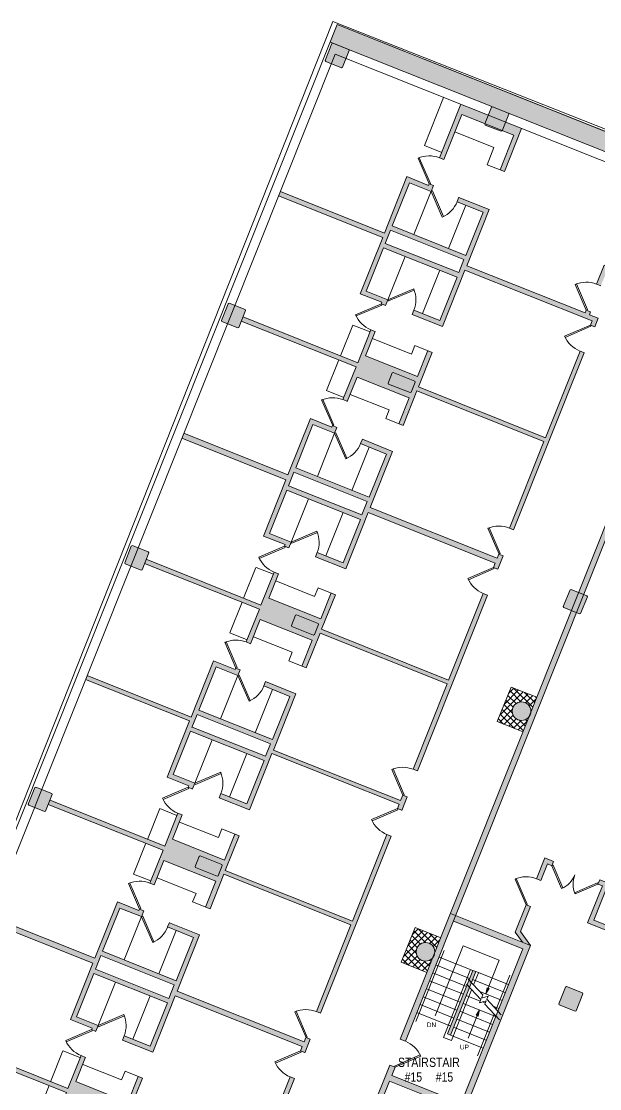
# Model space of a CAD drawing. Header units: inches. Extents: x -13 to 4331, y -638 to 2885.
# Drawn here: x 736 to 1480, y 1511 to 2885 of the extents above; entities that cross this region are included whole.
import ezdxf

# ---------------------------------------------------------------- set-up
doc = ezdxf.new("R2010")
doc.units = ezdxf.units.IN
doc.header["$MEASUREMENT"] = 0
for name, color, linetype, lineweight in [('A-CASE', 7, 'Continuous', 9), ('A-DETL-THIN', 151, 'Continuous', 9), ('A-DOOR', 31, 'Continuous', 13), ('A-FLOR-STRS', 7, 'Continuous', 9), ('A-WALL', 113, 'Continuous', 9), ('A-WALL-PATT', 111, 'Continuous', 13), ('A-WALL-PRHT', 7, 'Continuous', 9), ('Chevy Chase Pavilion_3rd Floor Base_dwg', 8, 'Continuous', 9), ('NIC', 7, 'Continuous', 9), ('S-COLS', 52, 'Continuous', 13), ('TEXT', 7, 'Continuous', 9), ('TEXT - RCP', 7, 'Continuous', 9)]:
    doc.layers.add(name, color=color, linetype=linetype, lineweight=lineweight)
doc.styles.add('Arial', font='arial.ttf', dxfattribs={"height": 6})
doc.styles.add('Arial_1', font='arial.ttf', dxfattribs={"width": 0.8, "height": 12})
pattern_1 = [(45, (974.849, 1029.694), (-4.24264, 4.24264), []), (135, (974.849, 1029.694), (-4.24264, -4.24264), [])]

# ---------------------------------------------------------------- blocks, each defined once
blk = doc.blocks.new('Chevy Chase Pavilion_3rd Floor Base_dwg__U3-5518006-FIRST FLOOR POWER _ SIGNAL')
at = {"layer": 'A-DOOR', "color": 7, "lineweight": 9, "flags": 128}
blk.add_lwpolyline([(0, 0), (25.5, 25.5), (26.1, 24.8), (26.7, 24.2), (1.2, -1.2)], close=True, dxfattribs=at)
at = {"layer": 'A-DOOR', "color": 7, "lineweight": 9}
blk.add_arc((0, 0), 36, 0, 45, dxfattribs=at)
blk = doc.blocks.new('Chevy Chase Pavilion_3rd Floor Base_dwg__U3-5518005-FIRST FLOOR POWER _ SIGNAL')
at = {"layer": 'A-DOOR', "color": 7, "lineweight": 9, "flags": 128}
blk.add_lwpolyline([(0, 0), (25.5, 25.5), (26.1, 24.8), (26.7, 24.2), (1.2, -1.2)], close=True, dxfattribs=at)
at = {"layer": 'A-DOOR', "color": 7, "lineweight": 9}
blk.add_arc((0, 0), 36, 0, 45, dxfattribs=at)
blk = doc.blocks.new('Chevy Chase Pavilion_3rd Floor Base_dwg__U5-5518008-FIRST FLOOR POWER _ SIGNAL')
at = {"layer": 'A-DOOR', "color": 7, "lineweight": 9, "flags": 128}
blk.add_lwpolyline([(0, 0), (25.5, -25.5), (26.1, -24.8), (26.7, -24.2), (1.2, 1.2)], close=True, dxfattribs=at)
at = {"layer": 'A-DOOR', "color": 7, "lineweight": 9}
blk.add_arc((0, 0), 36, 315, 0, dxfattribs=at)
blk = doc.blocks.new('Chevy Chase Pavilion_3rd Floor Base_dwg_cut-5518010-FIRST FLOOR POWER _ SIGNAL')
at = {"layer": 'A-FLOR-STRS', "flags": 128}
blk.add_lwpolyline([(-1, 0), (-0.125, 0), (-0.0625, -0.125), (0.0625, 0.125), (0.125, 0), (1, 0)], dxfattribs=at)
blk = doc.blocks.new('Chevy Chase Pavilion_3rd Floor Base_dwg__U12-5518020-FIRST FLOOR POWER _ SIGNAL')
at = {"layer": 'A-DOOR', "color": 7, "lineweight": 9, "flags": 128}
blk.add_lwpolyline([(0, 0), (22.6, -22.6), (23.2, -22), (23.8, -21.4), (1.2, 1.2)], close=True, dxfattribs=at)
at = {"layer": 'A-DOOR', "color": 7, "lineweight": 9}
blk.add_arc((0, 0), 32, 315, 0, dxfattribs=at)
blk = doc.blocks.new('Chevy Chase Pavilion_3rd Floor Base_dwg__U12-5518021-FIRST FLOOR POWER _ SIGNAL')
at = {"layer": 'A-DOOR', "color": 7, "lineweight": 9, "flags": 128}
blk.add_lwpolyline([(0, 0), (22.6, -22.6), (23.2, -22), (23.8, -21.4), (1.2, 1.2)], close=True, dxfattribs=at)
at = {"layer": 'A-DOOR', "color": 7, "lineweight": 9}
blk.add_arc((0, 0), 32, 315, 0, dxfattribs=at)
blk = doc.blocks.new('Chevy Chase Pavilion_3rd Floor Base_dwg__U5-5518022-FIRST FLOOR POWER _ SIGNAL')
at = {"layer": 'A-DOOR', "color": 7, "lineweight": 9, "flags": 128}
blk.add_lwpolyline([(0, 0), (25.5, -25.5), (26.1, -24.8), (26.7, -24.2), (1.2, 1.2)], close=True, dxfattribs=at)
at = {"layer": 'A-DOOR', "color": 7, "lineweight": 9}
blk.add_arc((0, 0), 36, 315, 0, dxfattribs=at)
blk = doc.blocks.new('Chevy Chase Pavilion_3rd Floor Base_dwg-5020009-FIRST FLOOR POWER _ SIGNAL')
at = {"layer": 'A-FLOR-STRS'}
for points in [[(1333.3, 1632.9), (1335, 1640.8), (1337.5, 1639.8)], [(1323.4, 1604.5), (1320.9, 1605.5), (1325.1, 1612.4), (1324.3, 1608.5)]]:
    blk.add_hatch(color=256, dxfattribs=at).paths.add_polyline_path(points, flags=0)
at = {"layer": 'A-WALL-PATT', "lineweight": 9}
for points in [[(1829.7, 2581), (1838.7, 2603.4), (1142, 2881.3), (1133, 2858.8), (1149.2, 2852.4), (1157.2, 2849.2), (1157.2, 2849.2), (1354.5, 2770.5), (1362.5, 2767.3), (1362.5, 2767.3), (1648.9, 2653.1), (1663.5, 2647.3), (1663.5, 2647.2), (1804.2, 2591.2), (1823.2, 2583.6), (1823.3, 2583.5), (1827.7, 2581.8)], [(1147.9, 2825.8), (1149.2, 2826.4), (1157.7, 2847.9), (1157.2, 2849.2), (1136.7, 2857.3), (1135.4, 2856.8), (1126.9, 2835.2), (1127.4, 2833.9), (1146.5, 2826.4)], [(1279.4, 2707.5), (1302.5, 2765.4), (1332.2, 2753.5), (1336.7, 2764.7), (1301.4, 2778.7), (1273.8, 2709.7)], [(1353.2, 2743.9), (1354.5, 2744.5), (1363, 2766), (1362.5, 2767.3), (1342, 2775.4), (1340.7, 2774.9), (1332.2, 2753.3), (1332.7, 2752), (1351.8, 2744.5)], [(1357.3, 2692), (1379.4, 2747.6), (1359, 2755.8), (1354.5, 2744.6), (1369.4, 2738.7), (1351.7, 2694.2)], [(1589.2, 2523.6), (1591.4, 2529.1), (1485.7, 2571.3), (1475.9, 2547.1), (1481.4, 2544.9), (1489, 2563.5), (1584.3, 2525.5)], [(1014.4, 2490.9), (1015.7, 2491.4), (1024.2, 2513), (1023.7, 2514.3), (1003.2, 2522.4), (1001.9, 2521.8), (993.4, 2500.3), (993.9, 2499), (1013, 2491.4)], [(1236.2, 2407.3), (1237.5, 2407.9), (1242.7, 2420.9), (1242.1, 2422.2), (1214.2, 2433.3), (1212.9, 2432.7), (1207.8, 2419.7), (1208.3, 2418.4), (1235.8, 2407.5)], [(1459.4, 2147.4), (1516.5, 2290.6), (1509.9, 2293.3), (1452.8, 2150), (1455.4, 2148.9)], [(889.9, 2178.8), (891.2, 2179.3), (899.8, 2200.9), (899.2, 2202.2), (878.7, 2210.3), (877.4, 2209.7), (868.9, 2188.2), (869.5, 2186.9), (888.5, 2179.3)], [(1454.1, 2122.4), (1455.4, 2122.9), (1464, 2144.5), (1463.4, 2145.8), (1443, 2153.9), (1441.7, 2153.3), (1433.1, 2131.8), (1433.7, 2130.5), (1452.8, 2122.9)], [(1111.7, 2095.2), (1113, 2095.8), (1118.2, 2108.8), (1117.6, 2110.1), (1089.8, 2121.2), (1088.5, 2120.6), (1083.3, 2107.6), (1083.8, 2106.3), (1111.3, 2095.4)], [(1294.5, 1733.9), (1450.1, 2124), (1443.4, 2126.6), (1391.3, 1995.9), (1390.9, 1993.7), (1390.1, 1991.6), (1388.9, 1989.7), (1287.9, 1736.5), (1291.7, 1735)], [(1380, 1985.1), (1381.2, 1985.3), (1382.7, 1985.6), (1383.7, 1985.9), (1383.8, 1986), (1384, 1986), (1384.1, 1986.1), (1384.6, 1986.3), (1385.6, 1986.8), (1386.6, 1987.6), (1387.7, 1988.4), (1388.4, 1989.2), (1389.1, 1990.1), (1389.7, 1991), (1390.4, 1992.4), (1390.7, 1993.1), (1391, 1994.3), (1391.2, 1995.3), (1391.3, 1996.5), (1391.3, 1997.8), (1391.2, 1999.2), (1391.1, 1999.3), (1391.2, 1999.4), (1391.1, 1999.6), (1390.8, 2000.6), (1390.5, 2001.5), (1390.1, 2002.4), (1389.6, 2003.4), (1388.9, 2004.4), (1388, 2005.4), (1387.2, 2006.1), (1386.1, 2007.1), (1385.9, 2007.1), (1384.5, 2007.9), (1384, 2008.1), (1382.2, 2008.7), (1382, 2008.8), (1379.6, 2009.1), (1377.2, 2008.9), (1374.8, 2008.2), (1374.8, 2008.1), (1372.8, 2007.1), (1370.9, 2005.5), (1369.4, 2003.7), (1368.3, 2001.5), (1367.6, 1999.3), (1367.4, 1996.9), (1367.7, 1994.6), (1367.8, 1994.3), (1368.3, 1992.8), (1368.6, 1992), (1369.4, 1990.5), (1369.8, 1990), (1370.3, 1989.3), (1371.4, 1988.2), (1372.1, 1987.7), (1373.1, 1986.9), (1374.6, 1986.1), (1374.7, 1986.1), (1374.8, 1986), (1375, 1986), (1375.3, 1985.9), (1376.3, 1985.5), (1377.6, 1985.3), (1379.1, 1985.1), (1379.7, 1985.1)], [(765.9, 1867.8), (767.2, 1868.3), (775.7, 1889.9), (775.2, 1891.2), (754.7, 1899.3), (753.4, 1898.7), (744.9, 1877.2), (745.4, 1875.9), (764.5, 1868.3)], [(987.9, 1784.7), (989.2, 1785.2), (994.4, 1798.2), (993.8, 1799.5), (965.9, 1810.6), (964.6, 1810.1), (959.4, 1797.1), (960, 1795.8), (987.5, 1784.8)], [(1256.4, 1675.2), (1257.7, 1675.4), (1259.2, 1675.7), (1260.1, 1676), (1260.2, 1676.1), (1260.4, 1676.1), (1260.5, 1676.2), (1261, 1676.4), (1262, 1676.9), (1263.1, 1677.7), (1264.1, 1678.5), (1264.8, 1679.3), (1265.5, 1680.2), (1266.1, 1681.1), (1266.8, 1682.5), (1267.2, 1683.5), (1267.4, 1684.3), (1267.6, 1685.4), (1267.7, 1686.6), (1267.7, 1687.8), (1267.6, 1689.3), (1267.5, 1689.4), (1267.6, 1689.5), (1267.5, 1689.6), (1267.2, 1690.6), (1267, 1691.2), (1266.5, 1692.5), (1266, 1693.4), (1265.3, 1694.4), (1264.4, 1695.4), (1263.6, 1696.2), (1262.5, 1697.1), (1262.3, 1697.2), (1261, 1697.9), (1260.7, 1698.1), (1258.6, 1698.8), (1258.4, 1698.8), (1256, 1699.1), (1253.6, 1698.9), (1251.2, 1698.2), (1251.2, 1698.2), (1249.2, 1697.1), (1247.3, 1695.6), (1245.8, 1693.8), (1244.7, 1691.6), (1244, 1689.4), (1243.8, 1687), (1244.1, 1684.7), (1244.2, 1684.4), (1244.7, 1682.9), (1244.9, 1682.1), (1245.7, 1680.8), (1246.2, 1680), (1246.7, 1679.4), (1247.6, 1678.4), (1248.5, 1677.7), (1249.5, 1677), (1251, 1676.2), (1251.1, 1676.2), (1251.2, 1676.1), (1251.4, 1676.1), (1251.7, 1675.9), (1252.8, 1675.6), (1254, 1675.3), (1255.5, 1675.2), (1256.1, 1675.2)], [(1287.8, 1579.9), (1320.4, 1661.7), (1316.7, 1663.2), (1284.1, 1581.4)], [(1448.3, 1610.9), (1449.6, 1611.4), (1458.1, 1633), (1457.6, 1634.3), (1437.1, 1642.4), (1435.8, 1641.8), (1427.3, 1620.3), (1427.8, 1619), (1446.9, 1611.4)]]:
    blk.add_hatch(color=7, dxfattribs=at).paths.add_polyline_path(points, flags=0)
h = blk.add_hatch(color=7, dxfattribs=at)
h.paths.add_polyline_path([(1473.5, 2492.1), (1477.9, 2503.2), (1466.8, 2507.7), (1468.2, 2511.4), (1462.7, 2513.6), (1461.2, 2509.9), (1308.9, 2570.7), (1337.8, 2643.1), (1298.8, 2658.8), (1296.6, 2653.2), (1330, 2639.8), (1307.7, 2584), (1213, 2622), (1235.3, 2677.7), (1263.1, 2666.5), (1266.1, 2674), (1260.5, 2676.3), (1259.8, 2674.3), (1231.9, 2685.5), (1203, 2612.9), (1069.1, 2666.3), (1066.9, 2660.7), (1200.8, 2607.3), (1171.8, 2534.7), (1199.7, 2523.7), (1198.9, 2521.7), (1204.5, 2519.5), (1207.5, 2527), (1179.6, 2538.1), (1201.8, 2593.8), (1296.6, 2556.2), (1274.4, 2500.4), (1240.9, 2513.6), (1238.7, 2508), (1277.7, 2492.6), (1306.6, 2565.1), (1470.1, 2499.9), (1467.9, 2494.3), (1473.5, 2492.1)], flags=0)
h.paths.add_polyline_path([(1298.5, 2561.9), (1204, 2599.4), (1210.8, 2616.4), (1305.2, 2578.6), (1298.8, 2562.6)], flags=0)
h = blk.add_hatch(color=7, dxfattribs=at)
h.paths.add_polyline_path([(1369.2, 2230.7), (1460.1, 2458.7), (1454.6, 2460.9), (1410, 2349.3), (1246.6, 2414.7), (1264.4, 2459.2), (1258.8, 2461.4), (1245.5, 2428), (1178.6, 2454.7), (1191, 2486.2), (1185.4, 2488.4), (1168.7, 2445.9), (1021.1, 2505), (1018.8, 2499.4), (1166.6, 2440.7), (1149.6, 2398.3), (1155.2, 2396.1), (1167.8, 2427.4), (1234.6, 2400.7), (1221.3, 2367.3), (1226.9, 2365.1), (1244.6, 2409.6), (1408.2, 2344.6), (1363.7, 2233), (1363.7, 2232.9)], flags=0)
h.paths.add_polyline_path([(1236.2, 2407.3), (1208.3, 2418.4), (1207.8, 2419.7), (1212.9, 2432.7), (1214.2, 2433.3), (1242.1, 2422.2), (1242.7, 2420.9), (1237.5, 2407.9)], flags=0)
h = blk.add_hatch(color=7, dxfattribs=at)
h.paths.add_polyline_path([(1349, 2180), (1355.9, 2197.3), (1350.3, 2199.5), (1348.1, 2194), (1184.6, 2259.2), (1213.5, 2331.7), (1174.6, 2347.4), (1172.4, 2341.8), (1205.7, 2328.3), (1183.5, 2272.6), (1088.8, 2310.6), (1111, 2366.3), (1138.9, 2355.1), (1141.9, 2362.6), (1136.3, 2364.9), (1135.5, 2362.9), (1107.7, 2374.1), (1078.7, 2301.5), (945, 2354.9), (942.4, 2348.6), (1076.3, 2295.2), (1047.3, 2222.6), (1075.2, 2211.6), (1074.4, 2209.6), (1080, 2207.4), (1083, 2214.9), (1055.1, 2226), (1077.4, 2281.7), (1172.2, 2244.1), (1149.9, 2188.3), (1116.4, 2201.5), (1114.2, 2195.9), (1153.3, 2180.5), (1182.2, 2253), (1345.6, 2187.8), (1343.5, 2182.2), (1348.1, 2180.4)], flags=0)
h.paths.add_polyline_path([(1174, 2249.8), (1079.5, 2287.3), (1086.6, 2305), (1180.9, 2267.2), (1175.3, 2253)], flags=0)
h = blk.add_hatch(color=7, dxfattribs=at)
h.paths.add_polyline_path([(1245.4, 1920.2), (1335.7, 2146.6), (1330.1, 2148.8), (1285.6, 2037.2), (1122.2, 2102.6), (1139.9, 2147.1), (1134.4, 2149.3), (1121, 2115.9), (1054.2, 2142.6), (1066.6, 2174), (1061, 2176.3), (1044.2, 2133.8), (896.6, 2192.9), (894.4, 2187.3), (1042.1, 2128.6), (1025.1, 2086.2), (1030.6, 2084), (1043.3, 2115.3), (1110.2, 2088.6), (1096.8, 2055.2), (1102.4, 2053), (1120.2, 2097.6), (1283.7, 2032.5), (1239.8, 1922.4), (1243.3, 1921)], flags=0)
h.paths.add_polyline_path([(1111.7, 2095.2), (1083.8, 2106.3), (1083.3, 2107.6), (1088.5, 2120.6), (1089.8, 2121.2), (1117.6, 2110.1), (1118.2, 2108.8), (1113, 2095.8)], flags=0)
h = blk.add_hatch(color=7, dxfattribs=at)
h.paths.add_polyline_path([(1225.2, 1869.4), (1232.1, 1886.7), (1226.5, 1889), (1223.6, 1881.9), (1060.1, 1947.1), (1089, 2019.6), (1050.2, 2035.3), (1047.9, 2029.7), (1081.3, 2016.2), (1059, 1960.5), (964.3, 1998.5), (986.6, 2054.2), (1014.4, 2043), (1017.4, 2050.5), (1011.8, 2052.8), (1011.1, 2050.8), (983.2, 2062), (954.3, 1989.4), (820.5, 2042.8), (818.6, 2038), (952.4, 1984.7), (923.5, 1912.1), (951.4, 1901), (950.6, 1899.1), (956.2, 1896.9), (959.2, 1904.4), (931.3, 1915.4), (953.5, 1971.2), (1048.3, 1933.5), (1026.1, 1877.8), (992.6, 1891), (990.4, 1885.4), (1029.4, 1870), (1058.3, 1942.4), (1221.8, 1877.2), (1219.6, 1871.7), (1223.6, 1870.1)], flags=0)
h.paths.add_polyline_path([(1050.1, 1939.2), (955.7, 1976.8), (962.1, 1992.9), (1056.5, 1955.1), (1051.4, 1942.4)], flags=0)
h = blk.add_hatch(color=7, dxfattribs=at)
h.paths.add_polyline_path([(1120.9, 1608.1), (1211.8, 1836), (1206.2, 1838.2), (1161.7, 1726.6), (998.3, 1792), (1016.1, 1836.6), (1010.5, 1838.8), (997.2, 1805.4), (930.3, 1832.1), (942.7, 1863.5), (937.1, 1865.7), (920.3, 1823.2), (772.7, 1882.4), (770.5, 1876.8), (918.3, 1818), (901.3, 1775.6), (906.9, 1773.4), (919.4, 1804.8), (986.3, 1778.1), (973, 1744.7), (978.6, 1742.5), (996.3, 1787), (1159.9, 1721.9), (1115.4, 1610.3), (1120, 1608.5)], flags=0)
h.paths.add_polyline_path([(987.9, 1784.7), (960, 1795.8), (959.4, 1797.1), (964.6, 1810.1), (965.9, 1810.6), (993.8, 1799.5), (994.4, 1798.2), (989.2, 1785.2)], flags=0)
h = blk.add_hatch(color=7, dxfattribs=at)
h.paths.add_polyline_path([(2459.2, 1485), (2463.6, 1496.1), (2458.1, 1498.4), (2455.9, 1492.8), (2439.8, 1499.2), (2437.6, 1493.6), (2456.1, 1486.2)], flags=0)
h.paths.add_polyline_path([(2364.7, 1490.3), (2375.9, 1518.2), (2404.2, 1506.9), (2406.4, 1512.5), (2372.5, 1526), (2360.7, 1496.3)], flags=0)
h.paths.add_polyline_path([(2477, 1529.6), (2485.5, 1550.9), (2392.6, 1588), (2390.4, 1582.4), (2477.7, 1547.6), (2471.4, 1531.8)], flags=0)
h.paths.add_polyline_path([(2154.1, 1591.3), (2178.9, 1653.5), (2182.9, 1651.9), (2191.5, 1673.5), (2193, 1672.9), (2195.2, 1678.4), (2188.1, 1681.3), (2179.5, 1659.7), (2175.6, 1661.3), (2150.8, 1599.1), (2145.2, 1601.3), (2152.5, 1619.6), (2141.3, 1624), (2139.1, 1618.4), (2144.7, 1616.2), (2137.4, 1597.9), (2150.8, 1592.6)], flags=0)
h.paths.add_polyline_path([(2357, 1595.7), (2359.2, 1601.3), (2353.6, 1603.5), (2365.9, 1634.5), (2341.5, 1644.2), (2339.3, 1638.6), (2358.1, 1631.1), (2345.8, 1600.2), (2353.6, 1597.1)], flags=0)
h.paths.add_polyline_path([(1989.6, 1607.8), (2013.8, 1668.4), (2071.4, 1645.5), (2070.9, 1646.7), (2072.7, 1651.4), (2010.5, 1676.2), (1986.3, 1615.6), (1922.7, 1640.9), (1944, 1694.4), (1894.4, 1714.2), (1892.2, 1708.6), (1936.2, 1691.1), (1914.9, 1637.6), (1987.9, 1608.5)], flags=0)
h.paths.add_polyline_path([(2283.4, 1611.8), (2300.3, 1654.2), (2305.8, 1652), (2308.1, 1657.5), (2296.9, 1662), (2280, 1619.6), (2260.5, 1627.4), (2269.1, 1649), (2262.1, 1651.8), (2259.8, 1646.2), (2261.3, 1645.6), (2252.7, 1624.1), (2280, 1613.2)], flags=0)
h.paths.add_polyline_path([(1728, 1619.4), (1781.3, 1752.9), (1825.3, 1735.3), (1827.5, 1740.9), (1777.9, 1760.7), (1724.7, 1627.2), (1472.2, 1727.9), (1491.2, 1775.5), (1480, 1780), (1477.7, 1774.4), (1483.4, 1772.2), (1464.4, 1724.5), (1724.7, 1620.7)], flags=0)
h.paths.add_polyline_path([(2105.7, 1631.8), (2107.9, 1637.4), (2095, 1642.5), (2092.8, 1636.9), (2100.9, 1633.7)], flags=0)
h.paths.add_polyline_path([(1390.8, 1695.5), (1377.9, 1713.3), (1390.8, 1745.6), (1385.2, 1747.8), (1371.1, 1712.5), (1380.4, 1699.6), (1390.8, 1695.5)], flags=0)
h.paths.add_polyline_path([(1404.1, 1779), (1412.6, 1800.4), (1418.3, 1798.1), (1420.5, 1803.7), (1409.3, 1808.2), (1398.5, 1781.2)], flags=0)
h = blk.add_hatch(color=7, dxfattribs=at)
h.paths.add_polyline_path([(1100.7, 1557.3), (1107.6, 1574.6), (1102, 1576.9), (1099.8, 1571.3), (936.3, 1636.6), (965.2, 1709), (926.3, 1724.7), (924.1, 1719.2), (957.4, 1705.7), (935.2, 1650), (840.5, 1687.9), (862.7, 1743.6), (890.6, 1732.5), (893.6, 1740), (888, 1742.2), (887.2, 1740.3), (859.4, 1751.4), (830.4, 1678.9), (696.7, 1732.3), (694.1, 1725.9), (828, 1672.6), (799, 1600), (826.9, 1588.9), (826.1, 1587), (831.7, 1584.8), (834.7, 1592.3), (806.8, 1603.3), (829.1, 1659.1), (923.8, 1621.4), (901.6, 1565.7), (868.1, 1578.9), (865.9, 1573.3), (905, 1557.9), (933.9, 1630.3), (1097.3, 1565.1), (1095.1, 1559.6), (1099.8, 1557.7)], flags=0)
h.paths.add_polyline_path([(925.7, 1627.1), (831.2, 1664.7), (838.3, 1682.3), (932.6, 1644.5), (927, 1630.3)], flags=0)
h = blk.add_hatch(color=7, dxfattribs=at)
h.paths.add_polyline_path([(1291.7, 1482.3), (1305.8, 1482.3), (1390.8, 1695.5), (1287.9, 1736.5), (1267.7, 1685.9), (1267.3, 1683.8), (1266.5, 1681.7), (1265.3, 1679.8), (1223.3, 1574.6), (1230, 1572), (1291.7, 1726.8), (1380.9, 1691.2), (1301.5, 1492.2), (1212.3, 1527.7), (1216.6, 1538.5), (1210, 1541.2), (1186.5, 1482.3), (1286.6, 1482.3)], flags=0)
h.paths.add_polyline_path([(1212.3, 1489.9), (1197.2, 1489.9), (1209.5, 1520.7), (1286.6, 1489.9), (1223.3, 1489.9)], flags=0)
h = blk.add_hatch(color=7, dxfattribs=at)
h.paths.add_polyline_path([(995.8, 1294.4), (1087.4, 1523.9), (1081.8, 1526.1), (1037.3, 1414.5), (873.9, 1479.9), (891.6, 1524.5), (886.1, 1526.7), (872.7, 1493.3), (805.9, 1520), (818.3, 1551.4), (812.7, 1553.6), (795.9, 1511.1), (648.3, 1570.3), (646.1, 1564.7), (793.8, 1505.9), (776.8, 1463.5), (782.4, 1461.3), (795, 1492.7), (861.8, 1466), (848.5, 1432.6), (854.1, 1430.4), (871.9, 1474.9), (1035.4, 1409.8), (990.3, 1296.7), (992.1, 1295.9)], flags=0)
h.paths.add_polyline_path([(864.5, 1472.6), (834.8, 1484.4), (840.7, 1499.3), (870.4, 1487.4), (864.6, 1473)], flags=0)
at = {"layer": 'A-WALL-PRHT'}
h = blk.add_hatch(dxfattribs=at)
h.set_pattern_fill('FP_7', color=256, style=0, pattern_type=2)
h.set_pattern_definition(pattern_1)
h.paths.add_polyline_path([(1381.2, 1970.6), (1388.9, 1989.7), (1387.2, 1987.9), (1385.2, 1986.6), (1384.1, 1986.1), (1384, 1986), (1383.8, 1986), (1382.9, 1985.6), (1380.5, 1985.1), (1378.1, 1985.2), (1375.7, 1985.7), (1375, 1986), (1374.8, 1986), (1374.6, 1986.1), (1373.4, 1986.7), (1371.4, 1988.1), (1369.8, 1989.9), (1368.5, 1992), (1367.7, 1994.5), (1367.4, 1996.9), (1367.6, 1999.3), (1368.4, 2001.7), (1369.4, 2003.7), (1370.9, 2005.6), (1372.8, 2007.1), (1375, 2008.3), (1377.4, 2008.9), (1379.8, 2009.1), (1382.2, 2008.7), (1384.5, 2007.9), (1386, 2007.1), (1386.1, 2007.1), (1386.2, 2006.9), (1386.6, 2006.7), (1388.4, 2005), (1389.8, 2003), (1390.8, 2000.8), (1391.1, 1999.6), (1391.2, 1999.4), (1391.1, 1999.3), (1391.3, 1998.4), (1391.3, 1995.9), (1399, 2015.1), (1366, 2028.2), (1348.2, 1983.7), (1380.7, 1970.8)], flags=0)
h = blk.add_hatch(dxfattribs=at)
h.set_pattern_fill('FP_7', color=256, style=0, pattern_type=2)
h.set_pattern_definition(pattern_1)
h.paths.add_polyline_path([(1257.7, 1660.6), (1265.3, 1679.8), (1263.6, 1678.1), (1261.6, 1676.7), (1260.5, 1676.2), (1260.4, 1676.1), (1260.2, 1676.1), (1259.4, 1675.7), (1257, 1675.2), (1254.5, 1675.2), (1252.1, 1675.7), (1251.4, 1676.1), (1251.2, 1676.1), (1251, 1676.2), (1249.9, 1676.7), (1247.9, 1678.2), (1246.2, 1680), (1244.9, 1682.1), (1244.1, 1684.4), (1243.8, 1687), (1244, 1689.4), (1244.8, 1691.8), (1245.8, 1693.8), (1247.3, 1695.7), (1249.3, 1697.2), (1251.4, 1698.3), (1253.8, 1699), (1256.2, 1699.2), (1258.7, 1698.8), (1261, 1698), (1262.4, 1697.1), (1262.5, 1697.1), (1262.6, 1697), (1263.1, 1696.7), (1264.9, 1695), (1266.3, 1693), (1267.2, 1690.8), (1267.5, 1689.6), (1267.6, 1689.5), (1267.5, 1689.4), (1267.7, 1688.4), (1267.7, 1685.9), (1275.4, 1705.1), (1242.4, 1718.3), (1224.6, 1673.8), (1257, 1660.9)], flags=0)
at = {"layer": 'A-CASE'}
for p, q in [((1254.4, 2725.6), (1279.1, 2787.6)), ((1254.5, 2725.6), (1276.8, 2716.7)), ((1240.9, 2610.8), (1263.1, 2666.6)), ((1285.5, 2593), (1307.7, 2648.7)), ((1229.7, 2582.7), (1207.5, 2527)), ((1274.3, 2565), (1252.1, 2509.3)), ((1162.2, 2494.4), (1146.3, 2454.7)), ((1162.3, 2494.3), (1184.6, 2485.5)), ((1128.5, 2410), (1144.3, 2449.7)), ((1128.6, 2410), (1150.9, 2401)), ((1116.7, 2299.4), (1138.9, 2355.2)), ((1161.2, 2281.5), (1183.4, 2337.3)), ((1105.2, 2270.6), (1083, 2214.9)), ((1149.9, 2252.9), (1127.6, 2197.2)), ((1037.7, 2182.3), (1021.9, 2142.6)), ((1037.8, 2182.2), (1060.1, 2173.4)), ((1004, 2097.9), (1019.9, 2137.6)), ((1004.1, 2097.9), (1026.4, 2088.9)), ((992.2, 1987.3), (1014.4, 2043.1)), ((1036.7, 1969.4), (1059, 2025.2)), ((981.4, 1960.1), (959.2, 1904.3)), ((1026, 1942.4), (1003.8, 1886.6)), ((913.9, 1871.7), (898, 1832)), ((914, 1871.7), (936, 1862.9)), ((880.2, 1787.4), (896, 1827)), ((880.3, 1787.3), (902.6, 1778.4)), ((868.3, 1676.8), (890.6, 1732.5)), ((912.9, 1658.9), (935.1, 1714.6)), ((856.9, 1648), (834.7, 1592.2)), ((901.5, 1630.3), (879.3, 1574.5)), ((789.4, 1559.6), (773.6, 1519.9)), ((789.5, 1559.6), (811.8, 1550.7)), ((755.7, 1475.3), (771.6, 1514.9))]:
    blk.add_line(p, q, dxfattribs=at)
at = {"layer": 'A-CASE', "flags": 128}
for points in [[(1293.6, 2743.1), (1343.8, 2723.1), (1335, 2700.9), (1357.3, 2692)], [(1187.5, 2477), (1237.7, 2457), (1242.1, 2468.1), (1264.4, 2459.2)], [(1158.9, 2405.1), (1209, 2385.1), (1204.6, 2374), (1226.9, 2365.1)], [(1063.1, 2164.9), (1113.2, 2144.9), (1117.6, 2156), (1139.9, 2147.1)], [(1034.4, 2093), (1084.5, 2073), (1080.1, 2061.9), (1102.4, 2053)], [(939.2, 1854.3), (989.4, 1834.3), (993.8, 1845.4), (1016.1, 1836.6)], [(910.5, 1782.5), (960.7, 1762.5), (956.3, 1751.4), (978.6, 1742.5)], [(814.8, 1542.2), (864.9, 1522.2), (869.3, 1533.3), (891.6, 1524.5)]]:
    blk.add_lwpolyline(points, dxfattribs=at)
at = {"layer": 'A-FLOR-STRS'}
for p, q in [((1279.8, 1688.9), (1243.4, 1597.6)), ((1316.7, 1663.2), (1273.2, 1680.5)), ((1312.6, 1652.9), (1269.2, 1670.3)), ((1304.5, 1632.5), (1261, 1649.8)), ((1308.6, 1642.7), (1265.1, 1660.1)), ((1316.3, 1651.5), (1358.3, 1634.7)), ((1323.9, 1660.3), (1317.7, 1644.5)), ((1320.4, 1661.7), (1362.4, 1644.9)), ((1364.1, 1657.2), (1346.6, 1613.3)), ((1300.4, 1622.3), (1256.9, 1639.6)), ((1325.6, 1635.9), (1354.3, 1624.5)), ((1333.3, 1632.9), (1335, 1640.8)), ((1337.5, 1639.8), (1333.3, 1632.9)), ((1335, 1640.8), (1337.5, 1639.8)), ((1296.3, 1612.1), (1252.9, 1629.4)), ((1308.2, 1631), (1326.3, 1623.8)), ((1329.3, 1622.6), (1332.8, 1621.2)), ((1288.2, 1591.6), (1244.7, 1609)), ((1292.3, 1601.9), (1248.8, 1619.2)), ((1300, 1610.6), (1342, 1593.8)), ((1304.1, 1620.8), (1346.1, 1604.1)), ((1325.1, 1612.4), (1310.6, 1576)), ((1320.9, 1605.5), (1325.1, 1612.4)), ((1324.3, 1608.5), (1323.4, 1604.5)), ((1325.1, 1612.4), (1324.3, 1608.5)), ((1342.9, 1617.2), (1350.2, 1614.3)), ((1296, 1600.4), (1338, 1583.6)), ((1323.4, 1604.5), (1320.9, 1605.5)), ((1344.1, 1607.1), (1322.6, 1553.2)), ((1291.9, 1590.2), (1333.9, 1573.4)), ((1287.8, 1579.9), (1329.8, 1563.2))]:
    blk.add_line(p, q, dxfattribs=at)
at = {"layer": 'A-FLOR-STRS', "flags": 128}
for points in [[(1333.3, 1632.9), (1350.6, 1676.5), (1304.2, 1695), (1268.2, 1604.7)], [(1313.9, 1664.3), (1279.1, 1577), (1289.1, 1573), (1315.2, 1638.4)]]:
    blk.add_lwpolyline(points, dxfattribs=at)
at = {"layer": 'A-WALL', "color": 7}
for p, q in [((1133, 2858.8), (1829.7, 2581)), ((1357.3, 2692), (1379.4, 2747.6)), ((1260.6, 2676.2), (1266.2, 2674)), ((1263.1, 2666.5), (1266.1, 2674)), ((1296.6, 2653.3), (1298.8, 2658.9)), ((1476, 2547.1), (1481.5, 2544.9)), ((1199, 2521.7), (1204.5, 2519.5)), ((1207.5, 2527), (1204.5, 2519.5)), ((1240.9, 2513.6), (1238.7, 2508)), ((1185.5, 2488.4), (1191, 2486.1)), ((1467.9, 2494.3), (1473.5, 2492.1)), ((1454.6, 2460.9), (1460.2, 2458.7)), ((1149.7, 2398.3), (1155.3, 2396)), ((1061.1, 2176.2), (1066.7, 2174)), ((1025.1, 2086.2), (1030.7, 2084)), ((1011.9, 2052.7), (1017.5, 2050.5)), ((1014.4, 2043), (1017.4, 2050.5)), ((1048, 2029.8), (1050.2, 2035.3)), ((955.7, 1976.7), (1050.2, 1939.2)), ((950.7, 1899.1), (956.2, 1896.8)), ((959.2, 1904.4), (956.2, 1896.9)), ((992.6, 1890.9), (990.3, 1885.3)), ((1219.6, 1871.7), (1225.2, 1869.5)), ((901.4, 1775.6), (907, 1773.4)), ((888.1, 1742.2), (893.6, 1740)), ((890.6, 1732.4), (893.6, 1740)), ((924.1, 1719.2), (926.3, 1724.8)), ((826.2, 1587), (831.8, 1584.7)), ((834.7, 1592.3), (831.7, 1584.8)), ((868.1, 1578.9), (865.9, 1573.3)), ((812.8, 1553.6), (818.3, 1551.3)), ((1095.1, 1559.6), (1100.7, 1557.4))]:
    blk.add_line(p, q, dxfattribs=at)
at = {"layer": 'A-WALL', "color": 7, "flags": 128}
for points in [[(2839.1, -637.8), (408.3, -637.8), (-13.4, -15.7), (1142, 2881.3), (1838.7, 2603.4), (1724.6, 2317.4), (1719.1, 2319.6), (1819.7, 2572), (1139.7, 2843.2), (0.1, -14.3), (414.9, -626.2), (2839.1, -626.2)], [(1301.4, 2778.7), (1273.8, 2709.7), (1279.4, 2707.5), (1302.5, 2765.4), (1369.4, 2738.7), (1351.7, 2694.2)], [(1069.1, 2666.3), (1203, 2612.9), (1231.9, 2685.5), (1259.8, 2674.3), (1260.5, 2676.3)], [(1296.6, 2653.2), (1330, 2639.8), (1307.7, 2584), (1213, 2622), (1235.3, 2677.7), (1263.1, 2666.5)], [(1066.9, 2660.7), (1200.8, 2607.3), (1171.8, 2534.7), (1199.7, 2523.7), (1198.9, 2521.7)], [(1473.5, 2492.1), (1477.9, 2503.2), (1466.8, 2507.7), (1468.2, 2511.4), (1462.7, 2513.6), (1461.2, 2509.9), (1308.9, 2570.7), (1337.8, 2643.1), (1298.8, 2658.8)], [(1240.9, 2513.6), (1274.4, 2500.4), (1296.6, 2556.2), (1201.8, 2593.8), (1179.6, 2538.1), (1207.5, 2527)], [(1591.6, 2529.1), (1485.7, 2571.3), (1475.9, 2547.1)], [(1238.7, 2508), (1277.7, 2492.6), (1306.6, 2565.1), (1470.1, 2499.9), (1467.9, 2494.3)], [(1021.1, 2505), (1168.7, 2445.9), (1185.4, 2488.4)], [(1018.8, 2499.4), (1166.6, 2440.7), (1149.6, 2398.3)], [(1191, 2486.2), (1178.6, 2454.7), (1245.5, 2428), (1258.8, 2461.4)], [(1264.4, 2459.2), (1246.6, 2414.7), (1410, 2349.3), (1454.6, 2460.9)], [(1226.9, 2365.1), (1244.6, 2409.6), (1408.2, 2344.6), (1363.7, 2233), (1369.2, 2230.7), (1460.1, 2458.7)], [(1155.2, 2396.1), (1167.8, 2427.4), (1234.6, 2400.7), (1221.3, 2367.3)], [(942.4, 2348.6), (1076.3, 2295.2), (1047.3, 2222.6), (1075.2, 2211.6), (1074.4, 2209.6), (1080, 2207.4), (1083, 2214.9), (1055.1, 2226), (1077.4, 2281.7), (1172.2, 2244.1), (1149.9, 2188.3), (1116.4, 2201.5), (1114.2, 2195.9), (1153.3, 2180.5), (1182.2, 2253), (1345.6, 2187.8), (1343.5, 2182.2), (1349, 2180), (1355.9, 2197.3), (1350.3, 2199.5), (1348.1, 2194), (1184.6, 2259.2), (1213.5, 2331.7), (1174.6, 2347.4), (1172.4, 2341.8), (1205.7, 2328.3), (1183.5, 2272.6), (1088.8, 2310.6), (1111, 2366.3), (1138.9, 2355.1), (1141.9, 2362.6), (1136.3, 2364.9), (1135.5, 2362.9), (1107.7, 2374.1), (1078.7, 2301.5), (944.9, 2355)], [(1520.7, 2320.3), (1223.4, 1574.6), (1230, 1572), (1527.3, 2317.6)], [(894.4, 2187.3), (1042.1, 2128.6), (1025.1, 2086.2)], [(896.6, 2192.9), (1044.2, 2133.8), (1061, 2176.3)], [(1066.6, 2174), (1054.2, 2142.6), (1121, 2115.9), (1134.4, 2149.3)], [(1139.9, 2147.1), (1122.2, 2102.6), (1285.6, 2037.2), (1330.1, 2148.8), (1335.7, 2146.6), (1245.4, 1920.2), (1239.8, 1922.4), (1283.7, 2032.5), (1120.2, 2097.6), (1102.4, 2053)], [(1030.6, 2084), (1043.3, 2115.3), (1110.2, 2088.6), (1096.8, 2055.2)], [(820.4, 2042.9), (954.3, 1989.4), (983.2, 2062), (1011.1, 2050.8), (1011.8, 2052.8)], [(1047.9, 2029.7), (1081.3, 2016.2), (1059, 1960.5), (964.3, 1998.5), (986.6, 2054.2), (1014.4, 2043)], [(818.6, 2038), (952.4, 1984.7), (923.5, 1912.1), (951.4, 1901), (950.6, 1899.1)], [(1050.2, 2035.3), (1089, 2019.6), (1060.1, 1947.1), (1223.6, 1881.9), (1226.5, 1889), (1232.1, 1886.7), (1225.2, 1869.4)], [(955.3, 1975.9), (962.1, 1992.9), (1056.5, 1955.1), (1050.1, 1939)], [(992.6, 1891), (1026.1, 1877.8), (1048.3, 1933.5), (953.5, 1971.2), (931.3, 1915.4), (959.2, 1904.4)], [(990.4, 1885.4), (1029.4, 1870), (1058.3, 1942.4), (1221.8, 1877.2), (1219.6, 1871.7)], [(770.5, 1876.8), (918.3, 1818), (901.3, 1775.6)], [(772.8, 1882.4), (920.3, 1823.2), (937.1, 1865.7)], [(937.2, 1865.7), (942.7, 1863.5), (930.3, 1832.1), (997.2, 1805.4), (1010.5, 1838.8)], [(1016.1, 1836.6), (998.3, 1792), (1161.7, 1726.6), (1206.2, 1838.2), (1211.8, 1836), (1120.9, 1608.1), (1115.4, 1610.3), (1159.9, 1721.9), (996.3, 1787), (978.6, 1742.5)], [(906.9, 1773.4), (919.4, 1804.8), (986.3, 1778.1), (973, 1744.7)], [(696.6, 1732.3), (830.4, 1678.9), (859.4, 1751.4), (887.2, 1740.3), (888, 1742.2)], [(1380.4, 1699.6), (1371.1, 1712.5), (1385.2, 1747.8), (1390.8, 1745.6), (1377.9, 1713.3), (1390.8, 1695.5)], [(924.1, 1719.2), (957.4, 1705.7), (935.2, 1650), (840.5, 1687.9), (862.7, 1743.6), (890.6, 1732.5)], [(1287.9, 1736.5), (1390.8, 1695.5), (1305.8, 1482.3), (1186.5, 1482.3), (1210, 1541.2), (1216.6, 1538.5), (1212.3, 1527.7), (1301.5, 1492.2), (1380.9, 1691.2), (1291.7, 1726.8)], [(694.1, 1725.9), (828, 1672.6), (799, 1600), (826.9, 1588.9), (826.1, 1587)], [(926.3, 1724.7), (965.2, 1709), (936.3, 1636.6), (1099.7, 1571.3)], [(868.1, 1578.9), (901.6, 1565.7), (923.8, 1621.4), (829.1, 1659.1), (806.8, 1603.3), (834.7, 1592.3)], [(865.9, 1573.3), (905, 1557.9), (933.9, 1630.3), (1097.3, 1565.1), (1095.1, 1559.6)], [(648.3, 1570.3), (795.9, 1511.1), (812.7, 1553.6)], [(1099.8, 1571.3), (1102, 1576.9), (1107.6, 1574.6), (1100.7, 1557.3)], [(646.1, 1564.7), (793.8, 1505.9), (776.8, 1463.5), (782.4, 1461.3), (795, 1492.7), (861.8, 1466), (848.5, 1432.6)], [(818.3, 1551.4), (805.9, 1520), (872.7, 1493.3), (886.1, 1526.7)], [(891.6, 1524.5), (873.9, 1479.9), (1037.3, 1414.5), (1081.8, 1526.1), (1087.4, 1523.9), (995.8, 1294.4), (990.3, 1296.7), (1035, 1408.9)]]:
    blk.add_lwpolyline(points, dxfattribs=at)
for points in [[(1298.5, 2561.9), (1305.2, 2578.6), (1210.8, 2616.4), (1204, 2599.4)], [(1174, 2249.8), (1079.5, 2287.3), (1086.6, 2305), (1180.9, 2267.2)], [(1398.5, 1781.2), (1409.3, 1808.2), (1420.5, 1803.7), (1418.3, 1798.1), (1412.6, 1800.4), (1404.1, 1779)], [(1477.7, 1774.4), (1480, 1780), (1491.2, 1775.5), (1472.2, 1727.9), (1724.7, 1627.2), (1777.9, 1760.7), (1827.5, 1740.9), (1825.3, 1735.3), (1781.3, 1752.9), (1728, 1619.4), (1464.4, 1724.5), (1483.4, 1772.2)], [(925.7, 1627.1), (831.2, 1664.7), (838.3, 1682.3), (932.6, 1644.5)], [(1316.7, 1663.2), (1320.4, 1661.7), (1287.8, 1579.9), (1284.1, 1581.4)], [(1286.6, 1489.9), (1197.2, 1489.9), (1209.5, 1520.7)]]:
    blk.add_lwpolyline(points, close=True, dxfattribs=at)
at = {"layer": 'A-WALL-PRHT', "flags": 128}
for points in [[(1381.3, 1970.6), (1348.2, 1983.7), (1366, 2028.2), (1399, 2015.1)], [(1257.7, 1660.6), (1224.6, 1673.8), (1242.4, 1718.3), (1275.4, 1705.1)]]:
    blk.add_lwpolyline(points, dxfattribs=at)
at = {"layer": 'NIC', "flags": 128}
blk.add_lwpolyline([(408.3, -637.8), (-13.4, -15.7), (1142, 2881.3), (1809.4, 2615.1), (1910.5, 2868.6), (4259.6, 1931.3), (4259.6, -637.8)], close=True, dxfattribs=at)
at = {"layer": 'S-COLS', "color": 7, "lineweight": 9, "flags": 128}
for points in [[(1126.9, 2835.2), (1127.4, 2833.9), (1147.9, 2825.8), (1149.2, 2826.4), (1157.7, 2847.9), (1157.2, 2849.2), (1136.7, 2857.3), (1135.4, 2856.8)], [(1332.2, 2753.3), (1332.7, 2752), (1353.2, 2743.9), (1354.5, 2744.5), (1363, 2766), (1362.5, 2767.3), (1342, 2775.4), (1340.7, 2774.9)], [(993.4, 2500.3), (993.9, 2499), (1014.4, 2490.9), (1015.7, 2491.4), (1024.2, 2513), (1023.7, 2514.3), (1003.2, 2522.4), (1001.9, 2521.8)], [(1236.2, 2407.3), (1237.5, 2407.9), (1242.7, 2420.9), (1242.1, 2422.2), (1214.2, 2433.3), (1212.9, 2432.7), (1207.8, 2419.7), (1208.3, 2418.4)], [(868.9, 2188.2), (869.5, 2186.9), (889.9, 2178.8), (891.2, 2179.3), (899.8, 2200.9), (899.2, 2202.2), (878.7, 2210.3), (877.4, 2209.7)], [(1433.1, 2131.8), (1433.7, 2130.5), (1454.1, 2122.4), (1455.4, 2122.9), (1464, 2144.5), (1463.4, 2145.8), (1443, 2153.9), (1441.7, 2153.3)], [(1111.7, 2095.2), (1113, 2095.8), (1118.2, 2108.8), (1117.6, 2110.1), (1089.8, 2121.2), (1088.5, 2120.6), (1083.3, 2107.6), (1083.8, 2106.3)], [(744.9, 1877.2), (745.4, 1875.9), (765.9, 1867.8), (767.2, 1868.3), (775.7, 1889.9), (775.2, 1891.2), (754.7, 1899.3), (753.4, 1898.7)], [(987.9, 1784.7), (989.2, 1785.2), (994.4, 1798.2), (993.8, 1799.5), (965.9, 1810.6), (964.6, 1810.1), (959.4, 1797.1), (960, 1795.8)], [(1427.3, 1620.3), (1427.8, 1619), (1448.3, 1610.9), (1449.6, 1611.4), (1458.1, 1633), (1457.6, 1634.3), (1437.1, 1642.4), (1435.8, 1641.8)]]:
    blk.add_lwpolyline(points, close=True, dxfattribs=at)
at = {"layer": 'S-COLS', "color": 7, "lineweight": 9}
for centre in [(1379.4, 1997.1), (1255.8, 1687.2)]:
    blk.add_circle(centre, 12, dxfattribs=at)
for name, p, rotation in [('Chevy Chase Pavilion_3rd Floor Base_dwg__U3-5518006-FIRST FLOOR POWER _ SIGNAL', (1260.6, 2676.2), 68.5257963831819), ('Chevy Chase Pavilion_3rd Floor Base_dwg__U3-5518006-FIRST FLOOR POWER _ SIGNAL', (1207.5, 2527), 338.0928456416497), ('Chevy Chase Pavilion_3rd Floor Base_dwg__U3-5518006-FIRST FLOOR POWER _ SIGNAL', (1462.7, 2513.6), 68.510369143939), ('Chevy Chase Pavilion_3rd Floor Base_dwg__U3-5518006-FIRST FLOOR POWER _ SIGNAL', (1136.4, 2364.8), 68.5257963831819), ('Chevy Chase Pavilion_3rd Floor Base_dwg__U3-5518006-FIRST FLOOR POWER _ SIGNAL', (1350.4, 2199.5), 68.23615688476745), ('Chevy Chase Pavilion_3rd Floor Base_dwg__U3-5518006-FIRST FLOOR POWER _ SIGNAL', (1083, 2214.9), 338.0928456416497), ('Chevy Chase Pavilion_3rd Floor Base_dwg__U3-5518006-FIRST FLOOR POWER _ SIGNAL', (1012, 2052.7), 68.5257963831819), ('Chevy Chase Pavilion_3rd Floor Base_dwg__U3-5518006-FIRST FLOOR POWER _ SIGNAL', (959.2, 1904.4), 338.0928456416497), ('Chevy Chase Pavilion_3rd Floor Base_dwg__U3-5518006-FIRST FLOOR POWER _ SIGNAL', (1226.6, 1888.9), 68.23615688476745), ('Chevy Chase Pavilion_3rd Floor Base_dwg__U12-5518020-FIRST FLOOR POWER _ SIGNAL', (1418.3, 1798.1), 338.2580000000013), ('Chevy Chase Pavilion_3rd Floor Base_dwg__U3-5518006-FIRST FLOOR POWER _ SIGNAL', (888.1, 1742.1), 68.5257963831819), ('Chevy Chase Pavilion_3rd Floor Base_dwg__U3-5518006-FIRST FLOOR POWER _ SIGNAL', (834.7, 1592.3), 338.0928456416497), ('Chevy Chase Pavilion_3rd Floor Base_dwg__U3-5518006-FIRST FLOOR POWER _ SIGNAL', (1102.1, 1576.8), 68.23615688476745), ('Chevy Chase Pavilion_3rd Floor Base_dwg__U5-5518008-FIRST FLOOR POWER _ SIGNAL', (1216.6, 1538.5), 68.23615688476745)]:
    blk.add_blockref(name, p, dxfattribs=dict(rotation=rotation))
at = {"extrusion": (0, 0, -1), "zscale": -1}
for name, p, rotation in [('Chevy Chase Pavilion_3rd Floor Base_dwg__U3-5518005-FIRST FLOOR POWER _ SIGNAL', (-1263.1, 2666.5), 201.6025338591353), ('Chevy Chase Pavilion_3rd Floor Base_dwg__U3-5518005-FIRST FLOOR POWER _ SIGNAL', (-1199, 2521.7), 292.0354846006674), ('Chevy Chase Pavilion_3rd Floor Base_dwg__U3-5518005-FIRST FLOOR POWER _ SIGNAL', (-1467.9, 2494.3), 291.8572630143519), ('Chevy Chase Pavilion_3rd Floor Base_dwg__U3-5518005-FIRST FLOOR POWER _ SIGNAL', (-1138.9, 2355.1), 201.6025338591353), ('Chevy Chase Pavilion_3rd Floor Base_dwg__U3-5518005-FIRST FLOOR POWER _ SIGNAL', (-1074.5, 2209.6), 292.0354846006674), ('Chevy Chase Pavilion_3rd Floor Base_dwg__U3-5518005-FIRST FLOOR POWER _ SIGNAL', (-1343.4, 2182.2), 291.8572630143519), ('Chevy Chase Pavilion_3rd Floor Base_dwg__U3-5518005-FIRST FLOOR POWER _ SIGNAL', (-1014.5, 2043), 201.6025338591353), ('Chevy Chase Pavilion_3rd Floor Base_dwg__U3-5518005-FIRST FLOOR POWER _ SIGNAL', (-950.7, 1899.1), 292.0354846006674), ('Chevy Chase Pavilion_3rd Floor Base_dwg__U3-5518005-FIRST FLOOR POWER _ SIGNAL', (-1219.6, 1871.7), 291.8572630143519), ('Chevy Chase Pavilion_3rd Floor Base_dwg__U5-5518022-FIRST FLOOR POWER _ SIGNAL', (-1385.2, 1747.8), 111.7201568847644), ('Chevy Chase Pavilion_3rd Floor Base_dwg__U12-5518021-FIRST FLOOR POWER _ SIGNAL', (-1477.7, 1774.4), 21.74199999999993), ('Chevy Chase Pavilion_3rd Floor Base_dwg__U3-5518005-FIRST FLOOR POWER _ SIGNAL', (-890.6, 1732.4), 201.6025338591353), ('Chevy Chase Pavilion_3rd Floor Base_dwg__U3-5518005-FIRST FLOOR POWER _ SIGNAL', (-826.2, 1587), 292.0354846006674), ('Chevy Chase Pavilion_3rd Floor Base_dwg__U3-5518005-FIRST FLOOR POWER _ SIGNAL', (-1095.1, 1559.6), 291.8572630143519)]:
    blk.add_blockref(name, p, dxfattribs=dict(at, rotation=rotation))
at = {"xscale": 31.24999999999998, "yscale": 31.24999999999998, "zscale": 31.24999999999998, "rotation": 312.7095432594521}
for p in [(1332.1, 1628.9), (1329.6, 1622.7)]:
    blk.add_blockref('Chevy Chase Pavilion_3rd Floor Base_dwg_cut-5518010-FIRST FLOOR POWER _ SIGNAL', p, dxfattribs=at)
at = {"layer": 'A-FLOR-STRS', "char_height": 6, "attachment_point": 2, "line_spacing_factor": 0.941778, "style": 'Arial'}
for s, insert, width in [('DN', (1263.5, 1596.2), 14.398), ('UP', (1305.9, 1567.5), 13.884)]:
    blk.add_mtext(s, dxfattribs=dict(at, insert=insert, width=width))
at = {"layer": 'TEXT', "insert": (1280.2, 1550.9), "char_height": 12, "width": 45.544, "attachment_point": 2, "line_spacing_factor": 0.941778, "style": 'Arial_1'}
blk.add_mtext('STAIR\\P#15', dxfattribs=at)
at = {"layer": 'TEXT - RCP', "insert": (1240.2, 1550.9), "char_height": 12, "width": 45.544, "attachment_point": 2, "line_spacing_factor": 0.941778, "style": 'Arial_1'}
blk.add_mtext('STAIR\\P#15', dxfattribs=at)

msp = doc.modelspace()

# ---------------------------------------------------------------- linework, layer by layer
at = {"layer": 'A-DETL-THIN'}
for p, q in [((1136.65, 2885.49), (-13.25, -15.92)), ((1837.95, 2607.55), (1136.65, 2885.49))]:
    msp.add_line(p, q, dxfattribs=at)

# ---------------------------------------------------------------- block references
at = {"layer": 'Chevy Chase Pavilion_3rd Floor Base_dwg', "color": 7}
msp.add_blockref('Chevy Chase Pavilion_3rd Floor Base_dwg-5020009-FIRST FLOOR POWER _ SIGNAL', (0, 0), dxfattribs=at)

doc.saveas('drawing.dxf')
